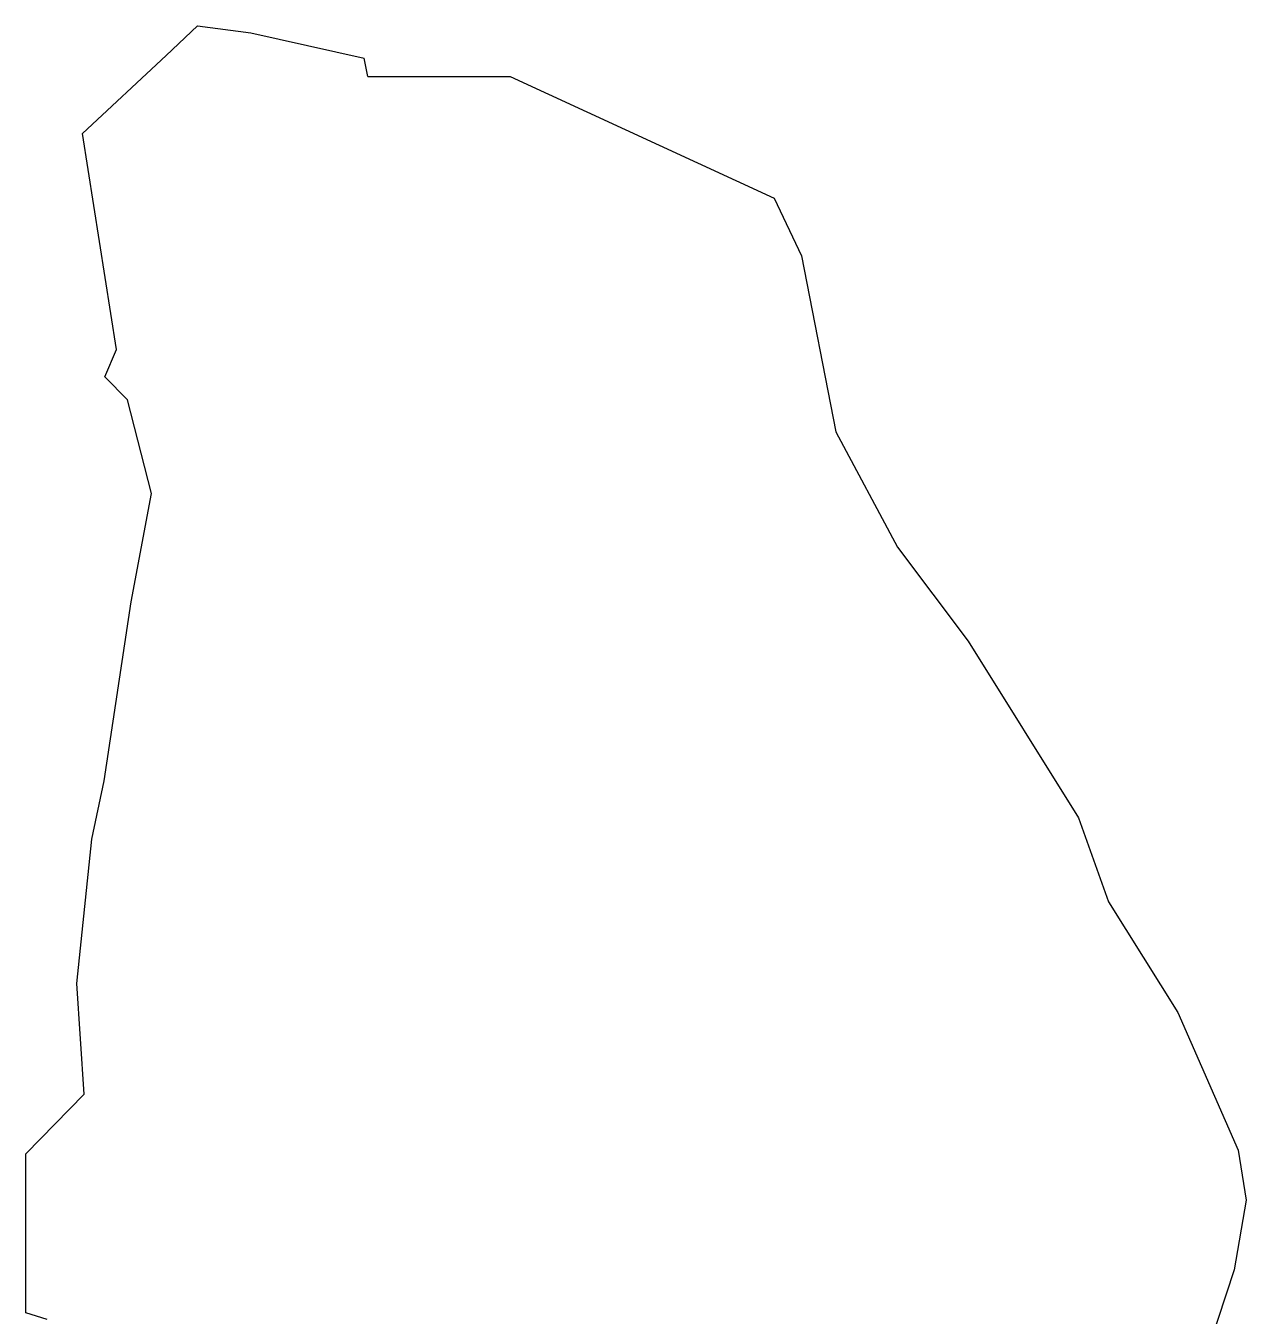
# Model space of a CAD drawing. Header units: metres. Extents: x 292998 to 294739, y 1989732 to 1993098.
# Drawn here: x 292998 to 294589, y 1991415 to 1993098 of the extents above; entities that cross this region are included whole.
import ezdxf

# ---------------------------------------------------------------- set-up
doc = ezdxf.new("R2010")
doc.units = ezdxf.units.M
doc.header["$MEASUREMENT"] = 0
doc.layers.add('village', color=3, linetype='Continuous')

msp = doc.modelspace()

# ---------------------------------------------------------------- linework, layer by layer
at = {"color": 3}
msp.add_line((293443.9, 1993031.3), (293439.5, 1993055.4), dxfattribs=at)
at = {"layer": 'village', "color": 3}
for p, q in [((293181.3, 1993059), (293222, 1993097.5)), ((293222, 1993097.5), (293222, 1993097.5)), ((293222, 1993097.5), (293291.4, 1993088.5)), ((293291.4, 1993088.5), (293439.5, 1993055.4)), ((293072.2, 1992956.9), (293181.3, 1993059)), ((293443.9, 1993031.3), (293629.6, 1993031.5)), ((293629.6, 1993031.5), (293973.9, 1992872.8)), ((293116.2, 1992675.3), (293072.2, 1992956.9)), ((293973.9, 1992872.8), (294009.5, 1992797.4)), ((294009.5, 1992797.4), (294054.1, 1992568.1)), ((293101.3, 1992639.9), (293116.2, 1992675.3)), ((293130.6, 1992609.9), (293101.3, 1992639.9)), ((293161.8, 1992487.8), (293130.6, 1992609.9)), ((294054.1, 1992568.1), (294134.8, 1992417.4)), ((293135.6, 1992346.2), (293161.8, 1992487.8)), ((294134.8, 1992417.4), (294226.8, 1992295)), ((293100.4, 1992113.1), (293135.6, 1992346.2)), ((294226.8, 1992295), (294370.7, 1992064.5)), ((293084, 1992037), (293100.4, 1992113.1)), ((294370.7, 1992064.5), (294409.8, 1991954.9)), ((293064.6, 1991848.7), (293084, 1992037)), ((294409.8, 1991954.9), (294500.1, 1991810.9)), ((293074.2, 1991704.3), (293064.6, 1991848.7)), ((294500.1, 1991810.9), (294578.9, 1991631.1)), ((292998.3, 1991626.5), (293074.2, 1991704.3)), ((292998.1, 1991418.9), (292998.3, 1991626.5)), ((294578.9, 1991631.1), (294589.3, 1991566)), ((294589.3, 1991566), (294573.7, 1991475.3)), ((294573.7, 1991475.3), (294473, 1991168.8)), ((293026.1, 1991410.5), (292998.1, 1991418.9))]:
    msp.add_line(p, q, dxfattribs=at)

doc.saveas('drawing.dxf')
